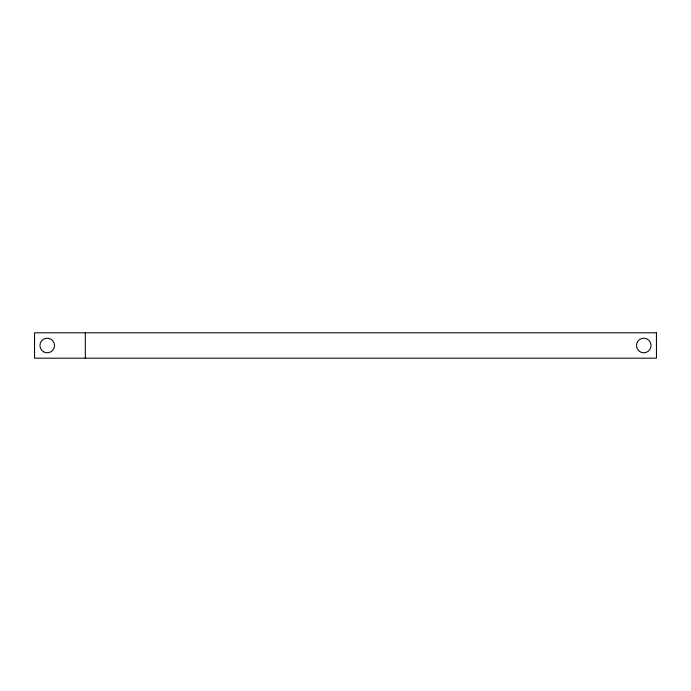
<?xml version="1.0" encoding="UTF-8"?>
<svg xmlns="http://www.w3.org/2000/svg" width="691" height="691" viewBox="0 0 691 691"><rect width="100%" height="100%" fill="white"/><g stroke="black" fill="none" stroke-linecap="round" stroke-linejoin="round"><path stroke-width="1.04" d="M85.321 332.812L85.321 358.188M656.45 332.812L34.55 332.812L34.55 358.188L656.45 358.188L656.45 332.812M43.593 351.823A7.299 7.299 0 0 0 54.537 345.5A7.299 7.299 0 0 0 43.593 339.177A7.299 7.299 0 0 0 43.593 351.823M638.596 350.657A7.299 7.299 0 0 0 650.81 347.392A7.299 7.299 0 0 0 641.87 338.452A7.299 7.299 0 0 0 638.596 350.657"/></g></svg>
